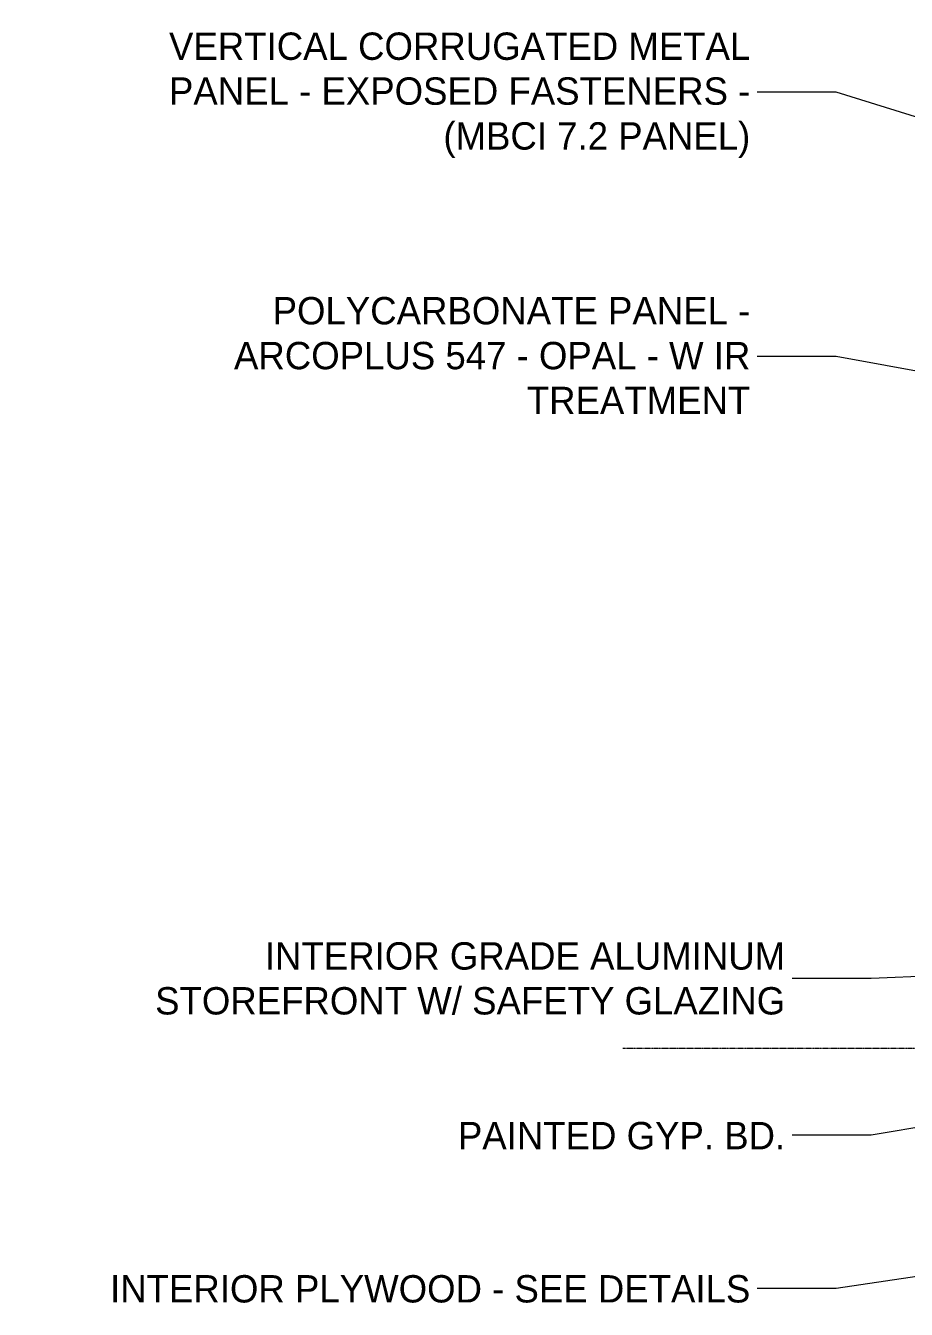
# Model space of a CAD drawing. Header units: inches. Extents: x 21386 to 98862, y -290 to 853.
# Drawn here: x 27012 to 27567, y -165 to 645 of the extents above; entities that cross this region are included whole.
import ezdxf

# ---------------------------------------------------------------- set-up
doc = ezdxf.new("R2010")
doc.units = ezdxf.units.IN
doc.header["$MEASUREMENT"] = 0
doc.linetypes.add('Grid Line 1_2_', pattern=[0.875, 0.5, -0.125, 0.125, -0.125])
doc.layers.add('A-ANNO-IDEN', color=131, linetype='Continuous', lineweight=9)
doc.layers.add('A-FLOR-LEVL', color=51, linetype='Continuous', lineweight=9)
doc.styles.add('Century Gothic', font='GOTHIC.TTF', dxfattribs={"height": 17.245342})

msp = doc.modelspace()

# ---------------------------------------------------------------- linework, layer by layer
at = {"layer": 'A-ANNO-IDEN', "color": 153}
for p, q in [((27523.35, 602.72), (27469.14, 602.72)), ((28489.41, 300.65), (27523.35, 602.72)), ((27523.35, 435.97), (27469.14, 435.97)), ((28272.84, 299.09), (27523.35, 435.97)), ((28199.49, 71.87), (27545.31, 43.79)), ((27545.31, 43.79), (27491.1, 43.79)), ((28742.8, 27.68), (27523.35, -151.5)), ((28027.58, 27.68), (27545.31, -54.92)), ((27545.31, -54.92), (27491.1, -54.92)), ((27523.35, -151.5), (27469.14, -151.5))]:
    msp.add_line(p, q, dxfattribs=at)
at = {"layer": 'A-FLOR-LEVL', "linetype": 'Grid Line 1_2_'}
msp.add_line((27388.86, 0), (30688.15, 0), dxfattribs=at)

# ---------------------------------------------------------------- next in the draw order: texts
at = {"layer": 'A-ANNO-IDEN', "char_height": 17.2453, "attachment_point": 3, "line_spacing_factor": 0.984117, "style": 'Century Gothic', "bg_fill": 3, "box_fill_scale": 1.25, "bg_fill_color": 0, "bg_fill_transparency": 0}
for s, insert, width in [('VERTICAL CORRUGATED METAL\\PPANEL - EXPOSED FASTENERS -\\P(MBCI 7.2 PANEL)', (27469.14, 640.25), 425.736), ('POLYCARBONATE PANEL -\\PARCOPLUS 547 - OPAL - W IR\\PTREATMENT', (27469.14, 473.5), 387.936), ('INTERIOR GRADE ALUMINUM\\PSTOREFRONT W/ SAFETY GLAZING', (27491.1, 66.74), 451.656), ('PAINTED GYP. BD.', (27491.1, -46.53), 240.192), ('INTERIOR PLYWOOD - SEE DETAILS', (27469.14, -143.11), 452.52)]:
    msp.add_mtext(s, dxfattribs=dict(at, insert=insert, width=width))

doc.saveas('drawing.dxf')
